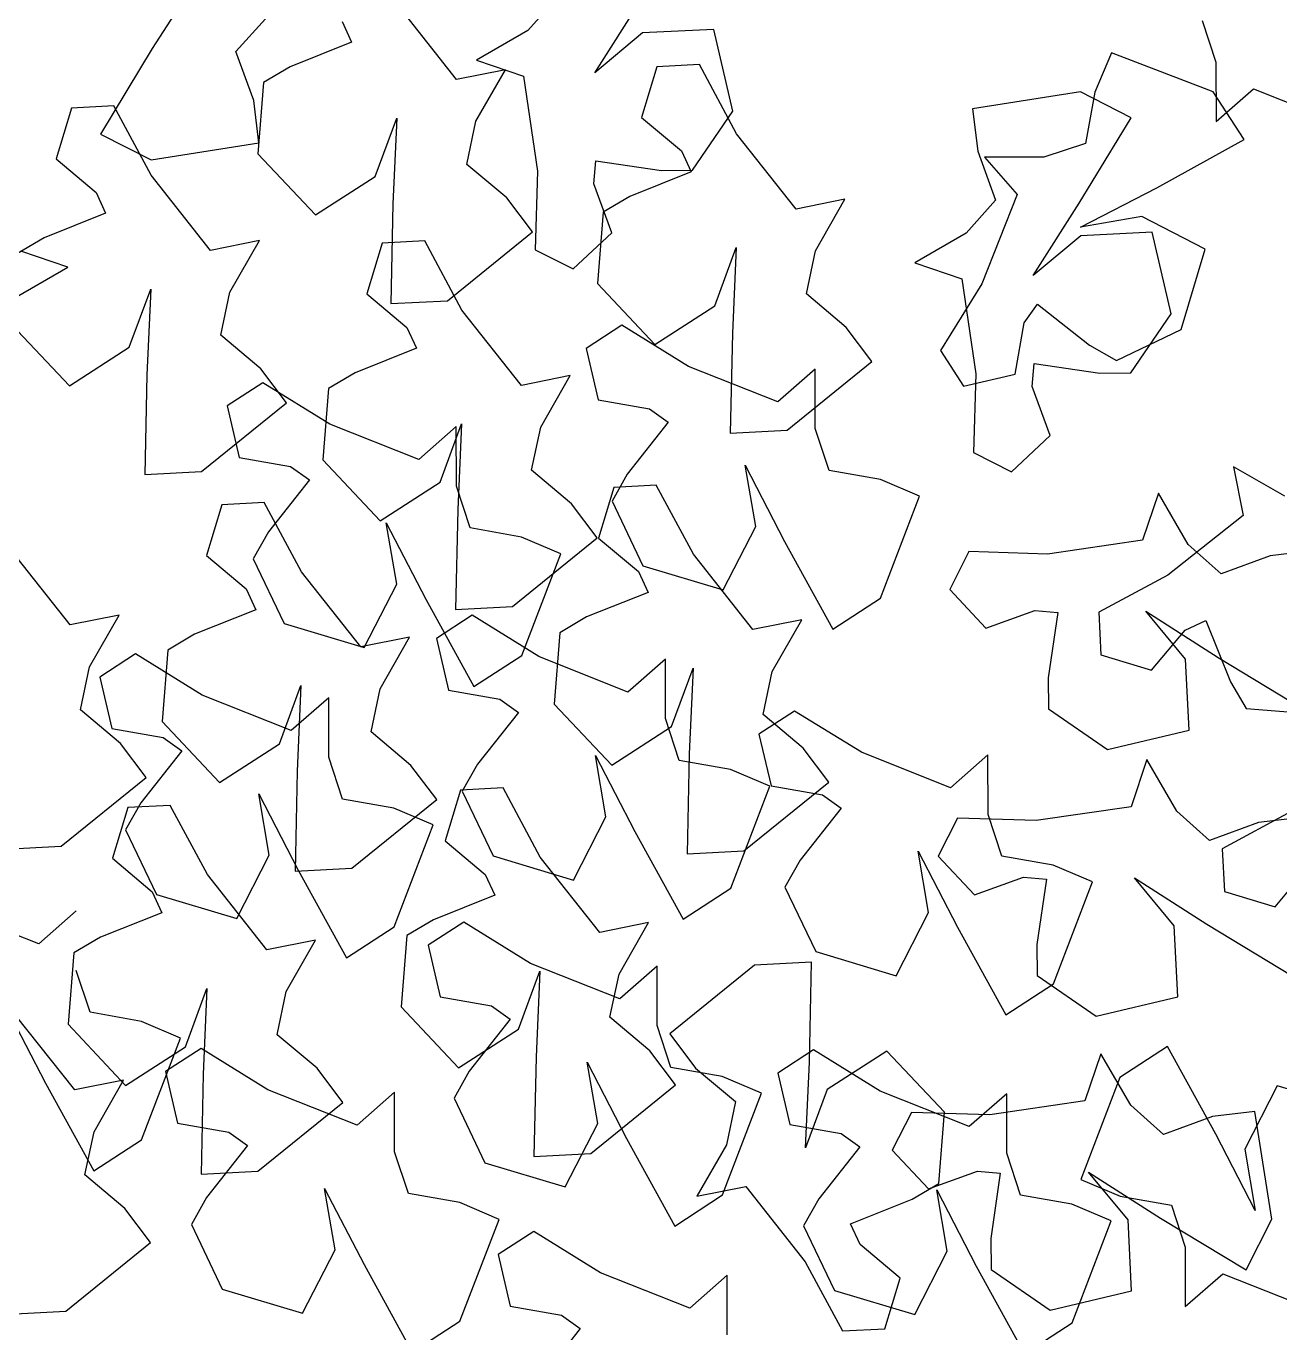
# Model space of a CAD drawing. Header units: millimetres. Extents: x 441156 to 441876, y 4514765 to 4515211.
# Drawn here: x 441440.216 to 441441.341, y 4514834.943 to 4514836.116 of the extents above; entities that cross this region are included whole.
import ezdxf

# ---------------------------------------------------------------- set-up
doc = ezdxf.new("R2010")
doc.units = ezdxf.units.MM
doc.layers.add('01_piscinas', color=254, linetype='Continuous')

msp = doc.modelspace()

# ---------------------------------------------------------------- linework, layer by layer
at = {"layer": '01_piscinas'}
for p, q in [((441440.37043203, 4514836.16044463, 0.00000053), (441440.32898513, 4514836.09556516, 0.00000053)), ((441440.60223705, 4514836.06793227, 0.00000053), (441440.54882664, 4514836.13554252, 0.00000053)), ((441440.69262908, 4514836.1414144, 0.00000053), (441440.66624024, 4514836.11193892, 0.00000053)), ((441440.72634142, 4514836.07393794, 0.00000053), (441440.76778833, 4514836.13881741, 0.00000053)), ((441440.40414437, 4514836.09296817, 0.00000053), (441440.43053322, 4514836.12244365, 0.00000053)), ((441440.49935179, 4514836.12003756, 0.00000053), (441440.50799234, 4514836.10127425, 0.00000053)), ((441441.27163092, 4514836.12094729, 0.00000053), (441441.28396301, 4514836.08335614, 0.00000053)), ((441440.66624024, 4514836.11193892, 0.00000053), (441440.62012727, 4514836.08512131, 0.00000053)), ((441440.76922696, 4514836.1096308, 0.00000053), (441440.72634142, 4514836.07393794, 0.00000053)), ((441440.83312558, 4514836.11276938, 0.00000053), (441440.76922696, 4514836.1096308, 0.00000053)), ((441440.85038098, 4514836.03952691, 0.00000053), (441440.83312558, 4514836.11276938, 0.00000053)), ((441440.32898513, 4514836.09556516, 0.00000053), (441440.28248223, 4514836.01879822, 0.00000053)), ((441440.50799234, 4514836.10127425, 0.00000053), (441440.45281592, 4514836.07929768, 0.00000053)), ((441440.42014122, 4514836.0489778, 0.00000053), (441440.40414437, 4514836.09296817, 0.00000053)), ((441440.62012727, 4514836.08512131, 0.00000053), (441440.6624428, 4514836.07079935, 0.00000053)), ((441441.19019873, 4514836.09193444, 0.00000053), (441441.17520873, 4514836.05663887, 0.00000053)), ((441441.28167194, 4514836.05680651, 0.00000053), (441441.19019873, 4514836.09193444, 0.00000053)), ((441440.45281592, 4514836.07929768, 0.00000053), (441440.42886105, 4514836.06513378, 0.00000053)), ((441440.64604435, 4514836.07668685, 0.00000053), (441440.60223705, 4514836.06793227, 0.00000053)), ((441440.61951815, 4514836.03040564, 0.00000053), (441440.64604435, 4514836.07668685, 0.00000053)), ((441440.78217456, 4514836.07925452, 0.00000053), (441440.76839134, 4514836.03378321, 0.00000053)), ((441440.82031431, 4514836.08125873, 0.00000053), (441440.78217456, 4514836.07925452, 0.00000053)), ((441440.85371505, 4514836.01918981, 0.00000053), (441440.82031431, 4514836.08125873, 0.00000053)), ((441441.28396301, 4514836.08335614, 0.00000053), (441441.28413125, 4514836.03001234, 0.00000053)), ((441440.42886105, 4514836.06513378, 0.00000053), (441440.42384159, 4514836.0010459, 0.00000053)), ((441440.6624428, 4514836.07079935, 0.00000053), (441440.67489244, 4514835.98554195, 0.00000053)), ((441440.42480728, 4514836.01091593, 0.00000053), (441440.42014122, 4514836.0489778, 0.00000053)), ((441441.16233459, 4514836.05678697, 0.00000053), (441441.06555251, 4514836.04147204, 0.00000053)), ((441441.20787756, 4514836.03358976, 0.00000053), (441441.16233459, 4514836.05678697, 0.00000053)), ((441441.17520873, 4514836.05663887, 0.00000053), (441441.16706722, 4514836.01054366, 0.00000053)), ((441441.3095147, 4514836.01394565, 0.00000053), (441441.28167194, 4514836.05680651, 0.00000053)), ((441441.28413125, 4514836.03001234, 0.00000053), (441441.3176922, 4514836.05949768, 0.00000053)), ((441441.3176922, 4514836.05949768, 0.00000053), (441441.3977521, 4514836.02765069, 0.00000053)), ((441440.25641787, 4514836.04211261, 0.00000053), (441440.24263465, 4514835.99664131, 0.00000053)), ((441440.29455763, 4514836.04411683, 0.00000053), (441440.25641787, 4514836.04211261, 0.00000053)), ((441440.32795836, 4514835.9820479, 0.00000053), (441440.29455763, 4514836.04411683, 0.00000053)), ((441440.81399006, 4514835.98653492, 0.00000053), (441440.85038098, 4514836.03952691, 0.00000053)), ((441441.06555251, 4514836.04147204, 0.00000053), (441441.07021857, 4514836.00341018, 0.00000053)), ((441440.52917498, 4514835.98091117, 0.00000053), (441440.54846851, 4514836.03326486, 0.00000053)), ((441440.54846851, 4514836.03326486, 0.00000053), (441440.54501417, 4514835.95635414, 0.00000053)), ((441440.61140248, 4514835.9916847, 0.00000053), (441440.61951815, 4514836.03040564, 0.00000053)), ((441440.76839134, 4514836.03378321, 0.00000053), (441440.8042402, 4514836.00368485, 0.00000053)), ((441441.16137466, 4514835.95682282, 0.00000053), (441441.20787756, 4514836.03358976, 0.00000053)), ((441440.28248223, 4514836.01879822, 0.00000053), (441440.32802519, 4514835.99560101, 0.00000053)), ((441440.90712546, 4514835.95157956, 0.00000053), (441440.85371505, 4514836.01918981, 0.00000053)), ((441441.23085854, 4514835.97071498, 0.00000053), (441441.3095147, 4514836.01394565, 0.00000053)), ((441440.32802519, 4514835.99560101, 0.00000053), (441440.42480728, 4514836.01091593, 0.00000053)), ((441440.8042402, 4514836.00368485, 0.00000053), (441440.81288075, 4514835.98492154, 0.00000053)), ((441441.07021857, 4514836.00341018, 0.00000053), (441441.08621541, 4514835.95941981, 0.00000053)), ((441441.16706722, 4514836.01054366, 0.00000053), (441441.12947607, 4514835.99821157, 0.00000053)), ((441440.24263465, 4514835.99664131, 0.00000053), (441440.27848351, 4514835.96654295, 0.00000053)), ((441440.42384159, 4514836.0010459, 0.00000053), (441440.47540644, 4514835.94624376, 0.00000053)), ((441440.64725135, 4514835.96158634, 0.00000053), (441440.61140248, 4514835.9916847, 0.00000053)), ((441440.7254914, 4514835.97423222, 0.00000053), (441440.72739012, 4514835.994802, 0.00000053)), ((441440.72739012, 4514835.994802, 0.00000053), (441440.78616259, 4514835.98624605, 0.00000053)), ((441441.12947607, 4514835.99821157, 0.00000053), (441441.07613226, 4514835.99804333, 0.00000053)), ((441441.07613226, 4514835.99804333, 0.00000053), (441441.10561761, 4514835.96448238, 0.00000053)), ((441440.38136877, 4514835.91443765, 0.00000053), (441440.32795836, 4514835.9820479, 0.00000053)), ((441440.47540644, 4514835.94624376, 0.00000053), (441440.52917498, 4514835.98091117, 0.00000053)), ((441440.67489244, 4514835.98554195, 0.00000053), (441440.67278387, 4514835.91508832, 0.00000053)), ((441440.81288075, 4514835.98492154, 0.00000053), (441440.75770433, 4514835.96294497, 0.00000053)), ((441440.78616259, 4514835.98624605, 0.00000053), (441440.81399006, 4514835.98653492, 0.00000053)), ((441440.27848351, 4514835.96654295, 0.00000053), (441440.28712406, 4514835.94777963, 0.00000053)), ((441440.74148825, 4514835.93024184, 0.00000053), (441440.7254914, 4514835.97423222, 0.00000053)), ((441441.16252473, 4514835.93525117, 0.00000053), (441441.23085854, 4514835.97071498, 0.00000053)), ((441440.54501417, 4514835.95635414, 0.00000053), (441440.54312495, 4514835.86662057, 0.00000053)), ((441440.67032321, 4514835.93095683, 0.00000053), (441440.64725135, 4514835.96158634, 0.00000053)), ((441440.75770433, 4514835.96294497, 0.00000053), (441440.73374946, 4514835.94878107, 0.00000053)), ((441440.95093277, 4514835.96033414, 0.00000053), (441440.90712546, 4514835.95157956, 0.00000053)), ((441440.92440657, 4514835.91405293, 0.00000053), (441440.95093277, 4514835.96033414, 0.00000053)), ((441441.08621541, 4514835.95941981, 0.00000053), (441441.05982657, 4514835.92994433, 0.00000053)), ((441441.10561761, 4514835.96448238, 0.00000053), (441441.07377062, 4514835.88442249, 0.00000053)), ((441441.11992775, 4514835.89194335, 0.00000053), (441441.16137466, 4514835.95682282, 0.00000053)), ((441440.28712406, 4514835.94777963, 0.00000053), (441440.23194764, 4514835.92580307, 0.00000053)), ((441440.73374946, 4514835.94878107, 0.00000053), (441440.72873, 4514835.8846932, 0.00000053)), ((441441.21751112, 4514835.94471932, 0.00000053), (441441.16252473, 4514835.93525117, 0.00000053)), ((441441.27441825, 4514835.91548811, 0.00000053), (441441.21751112, 4514835.94471932, 0.00000053)), ((441440.23194764, 4514835.92580307, 0.00000053), (441440.20799277, 4514835.91163916, 0.00000053)), ((441440.42517608, 4514835.92319224, 0.00000053), (441440.38136877, 4514835.91443765, 0.00000053)), ((441440.39864988, 4514835.87691103, 0.00000053), (441440.42517608, 4514835.92319224, 0.00000053)), ((441440.53550405, 4514835.92092382, 0.00000053), (441440.52172083, 4514835.87545252, 0.00000053)), ((441440.5736438, 4514835.92292803, 0.00000053), (441440.53550405, 4514835.92092382, 0.00000053)), ((441440.60704454, 4514835.86085911, 0.00000053), (441440.5736438, 4514835.92292803, 0.00000053)), ((441440.59416492, 4514835.86930268, 0.00000053), (441440.67032321, 4514835.93095683, 0.00000053)), ((441440.70681598, 4514835.89775414, 0.00000053), (441440.74148825, 4514835.93024184, 0.00000053)), ((441441.05982657, 4514835.92994433, 0.00000053), (441441.0137136, 4514835.90312673, 0.00000053)), ((441441.16281329, 4514835.92763621, 0.00000053), (441441.11992775, 4514835.89194335, 0.00000053)), ((441441.22671191, 4514835.9307748, 0.00000053), (441441.16281329, 4514835.92763621, 0.00000053)), ((441441.24396731, 4514835.85753232, 0.00000053), (441441.22671191, 4514835.9307748, 0.00000053)), ((441440.25323662, 4514835.89942675, 0.00000053), (441440.21092109, 4514835.91374871, 0.00000053)), ((441440.67278387, 4514835.91508832, 0.00000053), (441440.70681598, 4514835.89775414, 0.00000053)), ((441440.83406339, 4514835.86455846, 0.00000053), (441440.85335693, 4514835.91691215, 0.00000053)), ((441440.85335693, 4514835.91691215, 0.00000053), (441440.84990258, 4514835.84000143, 0.00000053)), ((441440.91629089, 4514835.875332, 0.00000053), (441440.92440657, 4514835.91405293, 0.00000053)), ((441441.25274063, 4514835.84343057, 0.00000053), (441441.27441825, 4514835.91548811, 0.00000053)), ((441440.20712366, 4514835.87260914, 0.00000053), (441440.25323662, 4514835.89942675, 0.00000053)), ((441441.0137136, 4514835.90312673, 0.00000053), (441441.05602913, 4514835.88880476, 0.00000053)), ((441440.72873, 4514835.8846932, 0.00000053), (441440.78029485, 4514835.82989106, 0.00000053)), ((441441.07377062, 4514835.88442249, 0.00000053), (441441.03671772, 4514835.82446214, 0.00000053)), ((441441.05602913, 4514835.88880476, 0.00000053), (441441.06847878, 4514835.80354736, 0.00000053)), ((441440.3083067, 4514835.82741656, 0.00000053), (441440.32760024, 4514835.87977024, 0.00000053)), ((441440.32760024, 4514835.87977024, 0.00000053), (441440.3241459, 4514835.80285953, 0.00000053)), ((441440.3905342, 4514835.83819009, 0.00000053), (441440.39864988, 4514835.87691103, 0.00000053)), ((441440.52172083, 4514835.87545252, 0.00000053), (441440.55756969, 4514835.84535415, 0.00000053)), ((441440.95213976, 4514835.84523364, 0.00000053), (441440.91629089, 4514835.875332, 0.00000053)), ((441440.54312495, 4514835.86662057, 0.00000053), (441440.59416492, 4514835.86930268, 0.00000053)), ((441440.66045495, 4514835.79324886, 0.00000053), (441440.60704454, 4514835.86085911, 0.00000053)), ((441440.78029485, 4514835.82989106, 0.00000053), (441440.83406339, 4514835.86455846, 0.00000053)), ((441441.11193573, 4514835.84932849, 0.00000053), (441441.12386496, 4514835.86619308, 0.00000053)), ((441441.12386496, 4514835.86619308, 0.00000053), (441441.17048544, 4514835.82939718, 0.00000053)), ((441441.10379422, 4514835.80323328, 0.00000053), (441441.11193573, 4514835.84932849, 0.00000053)), ((441441.20757639, 4514835.80454033, 0.00000053), (441441.24396731, 4514835.85753232, 0.00000053)), ((441440.20297331, 4514835.84755129, 0.00000053), (441440.25453817, 4514835.79274915, 0.00000053)), ((441440.42638307, 4514835.80809173, 0.00000053), (441440.3905342, 4514835.83819009, 0.00000053)), ((441440.55756969, 4514835.84535415, 0.00000053), (441440.56621024, 4514835.82659084, 0.00000053)), ((441440.75056106, 4514835.8472844, 0.00000053), (441440.71853316, 4514835.82647882, 0.00000053)), ((441440.81052141, 4514835.8102315, 0.00000053), (441440.75056106, 4514835.8472844, 0.00000053)), ((441440.84990258, 4514835.84000143, 0.00000053), (441440.84801336, 4514835.75026786, 0.00000053)), ((441440.97521162, 4514835.81460413, 0.00000053), (441440.95213976, 4514835.84523364, 0.00000053)), ((441441.19472917, 4514835.81573361, 0.00000053), (441441.25274063, 4514835.84343057, 0.00000053)), ((441440.25453817, 4514835.79274915, 0.00000053), (441440.3083067, 4514835.82741656, 0.00000053)), ((441440.56621024, 4514835.82659084, 0.00000053), (441440.51103382, 4514835.80461427, 0.00000053)), ((441440.71853316, 4514835.82647882, 0.00000053), (441440.7293322, 4514835.78020791, 0.00000053)), ((441441.17048544, 4514835.82939718, 0.00000053), (441441.19472917, 4514835.81573361, 0.00000053)), ((441440.89905333, 4514835.75294997, 0.00000053), (441440.97521162, 4514835.81460413, 0.00000053)), ((441441.03671772, 4514835.82446214, 0.00000053), (441441.0575233, 4514835.79243425, 0.00000053)), ((441440.3241459, 4514835.80285953, 0.00000053), (441440.32225667, 4514835.71312596, 0.00000053)), ((441440.44945493, 4514835.77746222, 0.00000053), (441440.42638307, 4514835.80809173, 0.00000053)), ((441440.51103382, 4514835.80461427, 0.00000053), (441440.48707895, 4514835.79045037, 0.00000053)), ((441440.8905813, 4514835.77838452, 0.00000053), (441440.81052141, 4514835.8102315, 0.00000053)), ((441440.92414225, 4514835.80786986, 0.00000053), (441440.8905813, 4514835.77838452, 0.00000053)), ((441440.92431049, 4514835.75452605, 0.00000053), (441440.92414225, 4514835.80786986, 0.00000053)), ((441441.0575233, 4514835.79243425, 0.00000053), (441441.10379422, 4514835.80323328, 0.00000053)), ((441441.06847878, 4514835.80354736, 0.00000053), (441441.0663702, 4514835.73309373, 0.00000053)), ((441441.11907773, 4514835.79223763, 0.00000053), (441441.12097645, 4514835.81280741, 0.00000053)), ((441441.12097645, 4514835.81280741, 0.00000053), (441441.17974892, 4514835.80425146, 0.00000053)), ((441441.17974892, 4514835.80425146, 0.00000053), (441441.20757639, 4514835.80454033, 0.00000053)), ((441440.42834359, 4514835.79560459, 0.00000053), (441440.3963157, 4514835.77479902, 0.00000053)), ((441440.48830394, 4514835.7585517, 0.00000053), (441440.42834359, 4514835.79560459, 0.00000053)), ((441440.48707895, 4514835.79045037, 0.00000053), (441440.48205949, 4514835.7263625, 0.00000053)), ((441440.70426226, 4514835.80200344, 0.00000053), (441440.66045495, 4514835.79324886, 0.00000053)), ((441440.67773606, 4514835.75572223, 0.00000053), (441440.70426226, 4514835.80200344, 0.00000053)), ((441441.13507458, 4514835.74824725, 0.00000053), (441441.11907773, 4514835.79223763, 0.00000053)), ((441440.7293322, 4514835.78020791, 0.00000053), (441440.7754274, 4514835.77206639, 0.00000053)), ((441440.37329664, 4514835.71580807, 0.00000053), (441440.44945493, 4514835.77746222, 0.00000053)), ((441440.3963157, 4514835.77479902, 0.00000053), (441440.40711473, 4514835.7285281, 0.00000053)), ((441440.7754274, 4514835.77206639, 0.00000053), (441440.792292, 4514835.76013716, 0.00000053)), ((441440.56836384, 4514835.72670471, 0.00000053), (441440.48830394, 4514835.7585517, 0.00000053)), ((441440.60192479, 4514835.75619005, 0.00000053), (441440.56836384, 4514835.72670471, 0.00000053)), ((441440.58739288, 4514835.70622777, 0.00000053), (441440.60668641, 4514835.75858145, 0.00000053)), ((441440.60209303, 4514835.70284625, 0.00000053), (441440.60192479, 4514835.75619005, 0.00000053)), ((441440.60668641, 4514835.75858145, 0.00000053), (441440.60323207, 4514835.68167073, 0.00000053)), ((441440.66962038, 4514835.7170013, 0.00000053), (441440.67773606, 4514835.75572223, 0.00000053)), ((441440.792292, 4514835.76013716, 0.00000053), (441440.7554961, 4514835.71351669, 0.00000053)), ((441440.84801336, 4514835.75026786, 0.00000053), (441440.89905333, 4514835.75294997, 0.00000053)), ((441440.93664258, 4514835.71693491, 0.00000053), (441440.92431049, 4514835.75452605, 0.00000053)), ((441441.10040231, 4514835.71575955, 0.00000053), (441441.13507458, 4514835.74824725, 0.00000053)), ((441441.0663702, 4514835.73309373, 0.00000053), (441441.10040231, 4514835.71575955, 0.00000053)), ((441440.40711473, 4514835.7285281, 0.00000053), (441440.45320994, 4514835.72038659, 0.00000053)), ((441440.45320994, 4514835.72038659, 0.00000053), (441440.47007454, 4514835.70845736, 0.00000053)), ((441440.48205949, 4514835.7263625, 0.00000053), (441440.53362434, 4514835.67156036, 0.00000053)), ((441440.86135009, 4514835.72147739, 0.00000053), (441440.8968139, 4514835.65314358, 0.00000053)), ((441440.87081824, 4514835.666491, 0.00000053), (441440.86135009, 4514835.72147739, 0.00000053)), ((441441.29970304, 4514835.72020244, 0.00000053), (441441.30845763, 4514835.67639513, 0.00000053)), ((441441.34598425, 4514835.69367624, 0.00000053), (441441.29970304, 4514835.72020244, 0.00000053)), ((441440.32225667, 4514835.71312596, 0.00000053), (441440.37329664, 4514835.71580807, 0.00000053)), ((441440.47007454, 4514835.70845736, 0.00000053), (441440.43327864, 4514835.66183688, 0.00000053)), ((441440.70546925, 4514835.68690294, 0.00000053), (441440.66962038, 4514835.7170013, 0.00000053)), ((441440.7554961, 4514835.71351669, 0.00000053), (441440.74183253, 4514835.68927295, 0.00000053)), ((441440.98273779, 4514835.70879339, 0.00000053), (441440.93664258, 4514835.71693491, 0.00000053)), ((441441.01803336, 4514835.69380339, 0.00000053), (441440.98273779, 4514835.70879339, 0.00000053)), ((441440.53362434, 4514835.67156036, 0.00000053), (441440.58739288, 4514835.70622777, 0.00000053)), ((441440.61442512, 4514835.6652551, 0.00000053), (441440.60209303, 4514835.70284625, 0.00000053)), ((441440.7434105, 4514835.70166137, 0.00000053), (441440.72962728, 4514835.65619006, 0.00000053)), ((441440.78155026, 4514835.70366558, 0.00000053), (441440.7434105, 4514835.70166137, 0.00000053)), ((441440.814951, 4514835.64159666, 0.00000053), (441440.78155026, 4514835.70366558, 0.00000053)), ((441441.23234424, 4514835.69663153, 0.00000053), (441441.21802228, 4514835.654316, 0.00000053)), ((441441.25916185, 4514835.65051856, 0.00000053), (441441.23234424, 4514835.69663153, 0.00000053)), ((441440.39132596, 4514835.6860722, 0.00000053), (441440.37754274, 4514835.64060089, 0.00000053)), ((441440.42946572, 4514835.68807641, 0.00000053), (441440.39132596, 4514835.6860722, 0.00000053)), ((441440.46286646, 4514835.62600749, 0.00000053), (441440.42946572, 4514835.68807641, 0.00000053)), ((441440.72854111, 4514835.65627343, 0.00000053), (441440.70546925, 4514835.68690294, 0.00000053)), ((441440.74183253, 4514835.68927295, 0.00000053), (441440.76952948, 4514835.6312615, 0.00000053)), ((441440.98290543, 4514835.60233018, 0.00000053), (441441.01803336, 4514835.69380339, 0.00000053)), ((441440.60323207, 4514835.68167073, 0.00000053), (441440.60134285, 4514835.59193716, 0.00000053)), ((441441.30845763, 4514835.67639513, 0.00000053), (441441.24084738, 4514835.62298472, 0.00000053)), ((441440.43327864, 4514835.66183688, 0.00000053), (441440.41961506, 4514835.63759315, 0.00000053)), ((441440.53913262, 4514835.66979759, 0.00000053), (441440.57459644, 4514835.60146378, 0.00000053)), ((441440.54860078, 4514835.61481119, 0.00000053), (441440.53913262, 4514835.66979759, 0.00000053)), ((441440.66052032, 4514835.65711359, 0.00000053), (441440.61442512, 4514835.6652551, 0.00000053)), ((441440.84158703, 4514835.60958388, 0.00000053), (441440.87081824, 4514835.666491, 0.00000053)), ((441440.65238282, 4514835.59461927, 0.00000053), (441440.72854111, 4514835.65627343, 0.00000053)), ((441440.69581589, 4514835.64212358, 0.00000053), (441440.66052032, 4514835.65711359, 0.00000053)), ((441440.72962728, 4514835.65619006, 0.00000053), (441440.76547615, 4514835.6260917, 0.00000053)), ((441440.8968139, 4514835.65314358, 0.00000053), (441440.94004457, 4514835.57448742, 0.00000053)), ((441441.21802228, 4514835.654316, 0.00000053), (441441.13276488, 4514835.64186635, 0.00000053)), ((441441.28863732, 4514835.62412971, 0.00000053), (441441.25916185, 4514835.65051856, 0.00000053)), ((441440.25538395, 4514835.57814334, 0.00000053), (441440.20197354, 4514835.64575359, 0.00000053)), ((441440.37754274, 4514835.64060089, 0.00000053), (441440.41339161, 4514835.61050253, 0.00000053)), ((441440.66068796, 4514835.55065038, 0.00000053), (441440.69581589, 4514835.64212358, 0.00000053)), ((441440.86836141, 4514835.57398641, 0.00000053), (441440.814951, 4514835.64159666, 0.00000053)), ((441441.06231125, 4514835.64397493, 0.00000053), (441441.04497707, 4514835.60994282, 0.00000053)), ((441441.13276488, 4514835.64186635, 0.00000053), (441441.06231125, 4514835.64397493, 0.00000053)), ((441441.3326277, 4514835.64012656, 0.00000053), (441441.28863732, 4514835.62412971, 0.00000053)), ((441441.37068956, 4514835.64479262, 0.00000053), (441441.3326277, 4514835.64012656, 0.00000053)), ((441440.41961506, 4514835.63759315, 0.00000053), (441440.44731202, 4514835.57958169, 0.00000053)), ((441440.76952948, 4514835.6312615, 0.00000053), (441440.84158703, 4514835.60958388, 0.00000053)), ((441440.51627687, 4514835.55839724, 0.00000053), (441440.46286646, 4514835.62600749, 0.00000053)), ((441440.51936956, 4514835.55790407, 0.00000053), (441440.54860078, 4514835.61481119, 0.00000053)), ((441440.76547615, 4514835.6260917, 0.00000053), (441440.7741167, 4514835.60732839, 0.00000053)), ((441441.24084738, 4514835.62298472, 0.00000053), (441441.17877845, 4514835.58958398, 0.00000053)), ((441440.41339161, 4514835.61050253, 0.00000053), (441440.42203216, 4514835.59173922, 0.00000053)), ((441440.7741167, 4514835.60732839, 0.00000053), (441440.71894028, 4514835.58535182, 0.00000053)), ((441441.04497707, 4514835.60994282, 0.00000053), (441441.07746477, 4514835.57527055, 0.00000053)), ((441440.42203216, 4514835.59173922, 0.00000053), (441440.36685573, 4514835.56976265, 0.00000053)), ((441440.57459644, 4514835.60146378, 0.00000053), (441440.61782711, 4514835.52280762, 0.00000053)), ((441440.60134285, 4514835.59193716, 0.00000053), (441440.65238282, 4514835.59461927, 0.00000053)), ((441440.94004457, 4514835.57448742, 0.00000053), (441440.98290543, 4514835.60233018, 0.00000053)), ((441441.07746477, 4514835.57527055, 0.00000053), (441441.12145514, 4514835.5912674, 0.00000053)), ((441441.12145514, 4514835.5912674, 0.00000053), (441441.14202493, 4514835.58936868, 0.00000053)), ((441440.29919126, 4514835.58689793, 0.00000053), (441440.25538395, 4514835.57814334, 0.00000053)), ((441440.27266505, 4514835.54061672, 0.00000053), (441440.29919126, 4514835.58689793, 0.00000053)), ((441440.44731202, 4514835.57958169, 0.00000053), (441440.51936956, 4514835.55790407, 0.00000053)), ((441440.61610348, 4514835.58683074, 0.00000053), (441440.58407558, 4514835.56602516, 0.00000053)), ((441440.67606383, 4514835.54977784, 0.00000053), (441440.61610348, 4514835.58683074, 0.00000053)), ((441440.71894028, 4514835.58535182, 0.00000053), (441440.69498541, 4514835.57118792, 0.00000053)), ((441440.91216871, 4514835.58274099, 0.00000053), (441440.86836141, 4514835.57398641, 0.00000053)), ((441440.88564251, 4514835.53645978, 0.00000053), (441440.91216871, 4514835.58274099, 0.00000053)), ((441441.14202493, 4514835.58936868, 0.00000053), (441441.13346898, 4514835.53059621, 0.00000053)), ((441441.17877845, 4514835.58958398, 0.00000053), (441441.18078267, 4514835.55144422, 0.00000053)), ((441441.22116087, 4514835.59041738, 0.00000053), (441441.28604034, 4514835.54897047, 0.00000053)), ((441441.25685373, 4514835.54753184, 0.00000053), (441441.22116087, 4514835.59041738, 0.00000053)), ((441441.25635233, 4514835.57350987, 0.00000053), (441441.27511565, 4514835.58215042, 0.00000053)), ((441441.27511565, 4514835.58215042, 0.00000053), (441441.29709221, 4514835.526974, 0.00000053)), ((441440.36685573, 4514835.56976265, 0.00000053), (441440.34290087, 4514835.55559875, 0.00000053)), ((441440.69498541, 4514835.57118792, 0.00000053), (441440.68996595, 4514835.50710004, 0.00000053)), ((441441.22625397, 4514835.53766101, 0.00000053), (441441.25635233, 4514835.57350987, 0.00000053)), ((441440.56008417, 4514835.56715182, 0.00000053), (441440.51627687, 4514835.55839724, 0.00000053)), ((441440.53355797, 4514835.52087061, 0.00000053), (441440.56008417, 4514835.56715182, 0.00000053)), ((441440.58407558, 4514835.56602516, 0.00000053), (441440.59487462, 4514835.51975424, 0.00000053)), ((441440.31381336, 4514835.55224022, 0.00000053), (441440.28178547, 4514835.53143464, 0.00000053)), ((441440.37377371, 4514835.51518733, 0.00000053), (441440.31381336, 4514835.55224022, 0.00000053)), ((441440.34290087, 4514835.55559875, 0.00000053), (441440.33788141, 4514835.49151088, 0.00000053)), ((441440.61782711, 4514835.52280762, 0.00000053), (441440.66068796, 4514835.55065038, 0.00000053)), ((441440.75612372, 4514835.51793085, 0.00000053), (441440.67606383, 4514835.54977784, 0.00000053)), ((441440.78968467, 4514835.5474162, 0.00000053), (441440.75612372, 4514835.51793085, 0.00000053)), ((441440.78985291, 4514835.49407239, 0.00000053), (441440.78968467, 4514835.5474162, 0.00000053)), ((441441.18078267, 4514835.55144422, 0.00000053), (441441.22625397, 4514835.53766101, 0.00000053)), ((441441.25999231, 4514835.48363322, 0.00000053), (441441.25685373, 4514835.54753184, 0.00000053)), ((441441.28604034, 4514835.54897047, 0.00000053), (441441.36280728, 4514835.50246757, 0.00000053)), ((441440.26454938, 4514835.50189578, 0.00000053), (441440.27266505, 4514835.54061672, 0.00000053)), ((441440.79529934, 4514835.48696531, 0.00000053), (441440.81459287, 4514835.539319, 0.00000053)), ((441440.81459287, 4514835.539319, 0.00000053), (441440.81113853, 4514835.46240828, 0.00000053)), ((441440.87752684, 4514835.49773884, 0.00000053), (441440.88564251, 4514835.53645978, 0.00000053)), ((441440.28178547, 4514835.53143464, 0.00000053), (441440.2925845, 4514835.48516373, 0.00000053)), ((441440.4432148, 4514835.47137614, 0.00000053), (441440.46250833, 4514835.52372983, 0.00000053)), ((441440.46250833, 4514835.52372983, 0.00000053), (441440.45905399, 4514835.44681911, 0.00000053)), ((441440.5254423, 4514835.48214968, 0.00000053), (441440.53355797, 4514835.52087061, 0.00000053)), ((441441.13346898, 4514835.53059621, 0.00000053), (441441.13375785, 4514835.50276874, 0.00000053)), ((441441.29709221, 4514835.526974, 0.00000053), (441441.31125612, 4514835.50301913, 0.00000053)), ((441440.45383361, 4514835.48334034, 0.00000053), (441440.37377371, 4514835.51518733, 0.00000053)), ((441440.48739455, 4514835.51282568, 0.00000053), (441440.45383361, 4514835.48334034, 0.00000053)), ((441440.48756279, 4514835.45948188, 0.00000053), (441440.48739455, 4514835.51282568, 0.00000053)), ((441440.59487462, 4514835.51975424, 0.00000053), (441440.64096983, 4514835.51161273, 0.00000053)), ((441440.64096983, 4514835.51161273, 0.00000053), (441440.65783442, 4514835.4996835, 0.00000053)), ((441440.30039825, 4514835.47179742, 0.00000053), (441440.26454938, 4514835.50189578, 0.00000053)), ((441440.65783442, 4514835.4996835, 0.00000053), (441440.62103852, 4514835.45306302, 0.00000053)), ((441440.68996595, 4514835.50710004, 0.00000053), (441440.7415308, 4514835.4522979, 0.00000053)), ((441440.90578698, 4514835.50089711, 0.00000053), (441440.87375908, 4514835.48009153, 0.00000053)), ((441440.91337571, 4514835.46764048, 0.00000053), (441440.87752684, 4514835.49773884, 0.00000053)), ((441440.96574733, 4514835.46384422, 0.00000053), (441440.90578698, 4514835.50089711, 0.00000053)), ((441441.13375785, 4514835.50276874, 0.00000053), (441441.18674984, 4514835.46637782, 0.00000053)), ((441441.31125612, 4514835.50301913, 0.00000053), (441441.37534399, 4514835.49799967, 0.00000053)), ((441440.33788141, 4514835.49151088, 0.00000053), (441440.38944626, 4514835.43670874, 0.00000053)), ((441440.7415308, 4514835.4522979, 0.00000053), (441440.79529934, 4514835.48696531, 0.00000053)), ((441440.802185, 4514835.45648124, 0.00000053), (441440.78985291, 4514835.49407239, 0.00000053)), ((441440.2925845, 4514835.48516373, 0.00000053), (441440.33867971, 4514835.47702222, 0.00000053)), ((441440.33867971, 4514835.47702222, 0.00000053), (441440.3555443, 4514835.46509299, 0.00000053)), ((441440.56129116, 4514835.45205132, 0.00000053), (441440.5254423, 4514835.48214968, 0.00000053)), ((441440.87375908, 4514835.48009153, 0.00000053), (441440.88455812, 4514835.43382062, 0.00000053)), ((441441.18674984, 4514835.46637782, 0.00000053), (441441.25999231, 4514835.48363322, 0.00000053)), ((441440.32347011, 4514835.44116791, 0.00000053), (441440.30039825, 4514835.47179742, 0.00000053)), ((441440.3555443, 4514835.46509299, 0.00000053), (441440.3187484, 4514835.41847251, 0.00000053)), ((441440.38944626, 4514835.43670874, 0.00000053), (441440.4432148, 4514835.47137614, 0.00000053)), ((441440.81113853, 4514835.46240828, 0.00000053), (441440.80924931, 4514835.37267471, 0.00000053)), ((441440.93644757, 4514835.43701097, 0.00000053), (441440.91337571, 4514835.46764048, 0.00000053)), ((441441.04580722, 4514835.43199723, 0.00000053), (441440.96574733, 4514835.46384422, 0.00000053)), ((441440.49989488, 4514835.42189073, 0.00000053), (441440.48756279, 4514835.45948188, 0.00000053)), ((441440.58436302, 4514835.42142181, 0.00000053), (441440.56129116, 4514835.45205132, 0.00000053)), ((441440.62103852, 4514835.45306302, 0.00000053), (441440.60737495, 4514835.42881929, 0.00000053)), ((441440.72689251, 4514835.46102373, 0.00000053), (441440.76235632, 4514835.39268992, 0.00000053)), ((441440.73636066, 4514835.40603734, 0.00000053), (441440.72689251, 4514835.46102373, 0.00000053)), ((441440.84828021, 4514835.44833973, 0.00000053), (441440.802185, 4514835.45648124, 0.00000053)), ((441441.07936817, 4514835.46148257, 0.00000053), (441441.04580722, 4514835.43199723, 0.00000053)), ((441441.07953641, 4514835.40813877, 0.00000053), (441441.07936817, 4514835.46148257, 0.00000053)), ((441441.22213503, 4514835.45723156, 0.00000053), (441441.20781307, 4514835.41491603, 0.00000053)), ((441441.24895263, 4514835.41111859, 0.00000053), (441441.22213503, 4514835.45723156, 0.00000053)), ((441440.24731182, 4514835.37951376, 0.00000053), (441440.32347011, 4514835.44116791, 0.00000053)), ((441440.45905399, 4514835.44681911, 0.00000053), (441440.45716477, 4514835.35708554, 0.00000053)), ((441440.88357578, 4514835.43334973, 0.00000053), (441440.84828021, 4514835.44833973, 0.00000053)), ((441440.60586462, 4514835.42982964, 0.00000053), (441440.5920814, 4514835.38435834, 0.00000053)), ((441440.64400438, 4514835.43183385, 0.00000053), (441440.60586462, 4514835.42982964, 0.00000053)), ((441440.60737495, 4514835.42881929, 0.00000053), (441440.6350719, 4514835.37080784, 0.00000053)), ((441440.67740512, 4514835.36976493, 0.00000053), (441440.64400438, 4514835.43183385, 0.00000053)), ((441440.84844785, 4514835.34187652, 0.00000053), (441440.88357578, 4514835.43334973, 0.00000053)), ((441440.86028928, 4514835.37535682, 0.00000053), (441440.93644757, 4514835.43701097, 0.00000053)), ((441440.88455812, 4514835.43382062, 0.00000053), (441440.93065333, 4514835.42567911, 0.00000053)), ((441440.3187484, 4514835.41847251, 0.00000053), (441440.30508483, 4514835.39422878, 0.00000053)), ((441440.3450753, 4514835.41618333, 0.00000053), (441440.30693554, 4514835.41417912, 0.00000053)), ((441440.37847604, 4514835.35411441, 0.00000053), (441440.3450753, 4514835.41618333, 0.00000053)), ((441440.42460239, 4514835.42643321, 0.00000053), (441440.4600662, 4514835.35809941, 0.00000053)), ((441440.43407054, 4514835.37144682, 0.00000053), (441440.42460239, 4514835.42643321, 0.00000053)), ((441440.54599009, 4514835.41374922, 0.00000053), (441440.49989488, 4514835.42189073, 0.00000053)), ((441440.50820474, 4514835.35976765, 0.00000053), (441440.58436302, 4514835.42142181, 0.00000053)), ((441440.93065333, 4514835.42567911, 0.00000053), (441440.94751792, 4514835.41374988, 0.00000053)), ((441440.30693554, 4514835.41417912, 0.00000053), (441440.29315232, 4514835.36870781, 0.00000053)), ((441440.58128566, 4514835.39875921, 0.00000053), (441440.54599009, 4514835.41374922, 0.00000053)), ((441440.70712945, 4514835.34913022, 0.00000053), (441440.73636066, 4514835.40603734, 0.00000053)), ((441440.94751792, 4514835.41374988, 0.00000053), (441440.91072202, 4514835.3671294, 0.00000053)), ((441441.05210204, 4514835.40457496, 0.00000053), (441441.03476786, 4514835.37054285, 0.00000053)), ((441441.12255567, 4514835.40246639, 0.00000053), (441441.05210204, 4514835.40457496, 0.00000053)), ((441441.0918685, 4514835.37054762, 0.00000053), (441441.07953641, 4514835.40813877, 0.00000053)), ((441441.20781307, 4514835.41491603, 0.00000053), (441441.12255567, 4514835.40246639, 0.00000053)), ((441441.27842811, 4514835.38472975, 0.00000053), (441441.24895263, 4514835.41111859, 0.00000053)), ((441441.35170592, 4514835.41055366, 0.00000053), (441441.289637, 4514835.37715292, 0.00000053)), ((441441.36048035, 4514835.40539265, 0.00000053), (441441.32241849, 4514835.40072659, 0.00000053)), ((441440.30508483, 4514835.39422878, 0.00000053), (441440.33278179, 4514835.33621732, 0.00000053)), ((441440.54615773, 4514835.30728601, 0.00000053), (441440.58128566, 4514835.39875921, 0.00000053)), ((441440.76235632, 4514835.39268992, 0.00000053), (441440.80558699, 4514835.31403376, 0.00000053)), ((441441.32241849, 4514835.40072659, 0.00000053), (441441.27842811, 4514835.38472975, 0.00000053)), ((441440.5920814, 4514835.38435834, 0.00000053), (441440.62793027, 4514835.35425998, 0.00000053)), ((441440.19627185, 4514835.37683165, 0.00000053), (441440.24731182, 4514835.37951376, 0.00000053)), ((441440.29315232, 4514835.36870781, 0.00000053), (441440.32900119, 4514835.33860945, 0.00000053)), ((441440.40483933, 4514835.3145397, 0.00000053), (441440.43407054, 4514835.37144682, 0.00000053)), ((441440.6350719, 4514835.37080784, 0.00000053), (441440.70712945, 4514835.34913022, 0.00000053)), ((441440.73081553, 4514835.30215468, 0.00000053), (441440.67740512, 4514835.36976493, 0.00000053)), ((441440.80924931, 4514835.37267471, 0.00000053), (441440.86028928, 4514835.37535682, 0.00000053)), ((441441.01657601, 4514835.3750901, 0.00000053), (441441.05203982, 4514835.3067563, 0.00000053)), ((441441.02604416, 4514835.32010371, 0.00000053), (441441.01657601, 4514835.3750901, 0.00000053)), ((441441.03476786, 4514835.37054285, 0.00000053), (441441.06725555, 4514835.33587058, 0.00000053)), ((441441.13796371, 4514835.36240611, 0.00000053), (441441.0918685, 4514835.37054762, 0.00000053)), ((441441.289637, 4514835.37715292, 0.00000053), (441441.29164121, 4514835.33901316, 0.00000053)), ((441440.45716477, 4514835.35708554, 0.00000053), (441440.50820474, 4514835.35976765, 0.00000053)), ((441440.4600662, 4514835.35809941, 0.00000053), (441440.50329687, 4514835.27944325, 0.00000053)), ((441440.91072202, 4514835.3671294, 0.00000053), (441440.89705845, 4514835.34288567, 0.00000053)), ((441441.17325928, 4514835.3474161, 0.00000053), (441441.13796371, 4514835.36240611, 0.00000053)), ((441441.33711252, 4514835.32522994, 0.00000053), (441441.36721088, 4514835.36107881, 0.00000053)), ((441440.43188645, 4514835.28650416, 0.00000053), (441440.37847604, 4514835.35411441, 0.00000053)), ((441440.62793027, 4514835.35425998, 0.00000053), (441440.63657082, 4514835.33549666, 0.00000053)), ((441441.06725555, 4514835.33587058, 0.00000053), (441441.11124593, 4514835.35186743, 0.00000053)), ((441441.11124593, 4514835.35186743, 0.00000053), (441441.13181571, 4514835.34996871, 0.00000053)), ((441441.13181571, 4514835.34996871, 0.00000053), (441441.12325977, 4514835.29119624, 0.00000053)), ((441441.13813135, 4514835.25594289, 0.00000053), (441441.17325928, 4514835.3474161, 0.00000053)), ((441441.21095166, 4514835.35101741, 0.00000053), (441441.27583112, 4514835.3095705, 0.00000053)), ((441441.24664451, 4514835.30813187, 0.00000053), (441441.21095166, 4514835.35101741, 0.00000053)), ((441440.32900119, 4514835.33860945, 0.00000053), (441440.33764174, 4514835.31984614, 0.00000053)), ((441440.33278179, 4514835.33621732, 0.00000053), (441440.40483933, 4514835.3145397, 0.00000053)), ((441440.63657082, 4514835.33549666, 0.00000053), (441440.5813944, 4514835.31352009, 0.00000053)), ((441440.80558699, 4514835.31403376, 0.00000053), (441440.84844785, 4514835.34187652, 0.00000053)), ((441440.89705845, 4514835.34288567, 0.00000053), (441440.92475541, 4514835.28487421, 0.00000053)), ((441441.29164121, 4514835.33901316, 0.00000053), (441441.33711252, 4514835.32522994, 0.00000053)), ((441440.22702639, 4514835.29189292, 0.00000053), (441440.1469665, 4514835.32373991, 0.00000053)), ((441440.26058734, 4514835.32137826, 0.00000053), (441440.22702639, 4514835.29189292, 0.00000053)), ((441440.33764174, 4514835.31984614, 0.00000053), (441440.28246532, 4514835.29786957, 0.00000053)), ((441440.5813944, 4514835.31352009, 0.00000053), (441440.55743953, 4514835.29935619, 0.00000053)), ((441440.6086674, 4514835.31135423, 0.00000053), (441440.57663951, 4514835.29054865, 0.00000053)), ((441440.66862775, 4514835.27430133, 0.00000053), (441440.6086674, 4514835.31135423, 0.00000053)), ((441440.77462283, 4514835.31090926, 0.00000053), (441440.73081553, 4514835.30215468, 0.00000053)), ((441440.74809663, 4514835.26462805, 0.00000053), (441440.77462283, 4514835.31090926, 0.00000053)), ((441440.99681295, 4514835.26319659, 0.00000053), (441441.02604416, 4514835.32010371, 0.00000053)), ((441441.27583112, 4514835.3095705, 0.00000053), (441441.35259806, 4514835.2630676, 0.00000053)), ((441440.28246532, 4514835.29786957, 0.00000053), (441440.25851045, 4514835.28370567, 0.00000053)), ((441440.50329687, 4514835.27944325, 0.00000053), (441440.54615773, 4514835.30728601, 0.00000053)), ((441440.55743953, 4514835.29935619, 0.00000053), (441440.55242007, 4514835.23526832, 0.00000053)), ((441441.05203982, 4514835.3067563, 0.00000053), (441441.09527049, 4514835.22810013, 0.00000053)), ((441441.2497831, 4514835.24423325, 0.00000053), (441441.24664451, 4514835.30813187, 0.00000053)), ((441440.47569375, 4514835.29525874, 0.00000053), (441440.43188645, 4514835.28650416, 0.00000053)), ((441440.44916755, 4514835.24897753, 0.00000053), (441440.47569375, 4514835.29525874, 0.00000053)), ((441440.57663951, 4514835.29054865, 0.00000053), (441440.58743854, 4514835.24427773, 0.00000053)), ((441441.12325977, 4514835.29119624, 0.00000053), (441441.12354863, 4514835.26336876, 0.00000053)), ((441440.25851045, 4514835.28370567, 0.00000053), (441440.25349099, 4514835.2196178, 0.00000053)), ((441440.74868765, 4514835.24245434, 0.00000053), (441440.66862775, 4514835.27430133, 0.00000053)), ((441440.92091656, 4514835.27529487, 0.00000053), (441440.86987659, 4514835.27261276, 0.00000053)), ((441440.91902734, 4514835.1855613, 0.00000053), (441440.92091656, 4514835.27529487, 0.00000053)), ((441440.92475541, 4514835.28487421, 0.00000053), (441440.99681295, 4514835.26319659, 0.00000053)), ((441440.27308767, 4514835.23044331, 0.00000053), (441440.26075558, 4514835.26803446, 0.00000053)), ((441440.65775346, 4514835.21513359, 0.00000053), (441440.67704699, 4514835.26748727, 0.00000053)), ((441440.67704699, 4514835.26748727, 0.00000053), (441440.67359265, 4514835.19057655, 0.00000053)), ((441440.73998096, 4514835.22590712, 0.00000053), (441440.74809663, 4514835.26462805, 0.00000053)), ((441440.7822486, 4514835.27193968, 0.00000053), (441440.74868765, 4514835.24245434, 0.00000053)), ((441440.78241684, 4514835.21859588, 0.00000053), (441440.7822486, 4514835.27193968, 0.00000053)), ((441440.86987659, 4514835.27261276, 0.00000053), (441440.7937183, 4514835.21095861, 0.00000053)), ((441441.12354863, 4514835.26336876, 0.00000053), (441441.17654063, 4514835.22697785, 0.00000053)), ((441440.35882438, 4514835.19948306, 0.00000053), (441440.37811791, 4514835.25183675, 0.00000053)), ((441440.37811791, 4514835.25183675, 0.00000053), (441440.37466357, 4514835.17492603, 0.00000053)), ((441441.09527049, 4514835.22810013, 0.00000053), (441441.13813135, 4514835.25594289, 0.00000053)), ((441440.44105188, 4514835.2102566, 0.00000053), (441440.44916755, 4514835.24897753, 0.00000053)), ((441440.58743854, 4514835.24427773, 0.00000053), (441440.63353375, 4514835.23613622, 0.00000053)), ((441441.17654063, 4514835.22697785, 0.00000053), (441441.2497831, 4514835.24423325, 0.00000053)), ((441440.19779518, 4514835.23498579, 0.00000053), (441440.23325899, 4514835.16665199, 0.00000053)), ((441440.25939714, 4514835.16066657, 0.00000053), (441440.20598673, 4514835.22827682, 0.00000053)), ((441440.31918288, 4514835.22230179, 0.00000053), (441440.27308767, 4514835.23044331, 0.00000053)), ((441440.55242007, 4514835.23526832, 0.00000053), (441440.60398492, 4514835.18046618, 0.00000053)), ((441440.63353375, 4514835.23613622, 0.00000053), (441440.65039835, 4514835.22420699, 0.00000053)), ((441440.25349099, 4514835.2196178, 0.00000053), (441440.30505584, 4514835.16481565, 0.00000053)), ((441440.35447845, 4514835.20731179, 0.00000053), (441440.31918288, 4514835.22230179, 0.00000053)), ((441440.65039835, 4514835.22420699, 0.00000053), (441440.61360245, 4514835.17758651, 0.00000053)), ((441440.77582983, 4514835.19580876, 0.00000053), (441440.73998096, 4514835.22590712, 0.00000053)), ((441440.79474893, 4514835.18100473, 0.00000053), (441440.78241684, 4514835.21859588, 0.00000053)), ((441440.31935052, 4514835.11583858, 0.00000053), (441440.35447845, 4514835.20731179, 0.00000053)), ((441440.47690074, 4514835.18015823, 0.00000053), (441440.44105188, 4514835.2102566, 0.00000053)), ((441440.60398492, 4514835.18046618, 0.00000053), (441440.65775346, 4514835.21513359, 0.00000053)), ((441440.7937183, 4514835.21095861, 0.00000053), (441440.81679016, 4514835.1803291, 0.00000053)), ((441440.30505584, 4514835.16481565, 0.00000053), (441440.35882438, 4514835.19948306, 0.00000053)), ((441440.37285446, 4514835.19800839, 0.00000053), (441440.34082656, 4514835.17720282, 0.00000053)), ((441440.43281481, 4514835.1609555, 0.00000053), (441440.37285446, 4514835.19800839, 0.00000053)), ((441440.79890169, 4514835.16517925, 0.00000053), (441440.77582983, 4514835.19580876, 0.00000053)), ((441440.92258462, 4514835.19671099, 0.00000053), (441440.89055672, 4514835.17590541, 0.00000053)), ((441440.98254496, 4514835.1596581, 0.00000053), (441440.92258462, 4514835.19671099, 0.00000053)), ((441440.98863507, 4514835.19567168, 0.00000053), (441440.93486653, 4514835.16100427, 0.00000053)), ((441441.04019992, 4514835.14086954, 0.00000053), (441440.98863507, 4514835.19567168, 0.00000053)), ((441441.18070963, 4514835.19325263, 0.00000053), (441441.16638767, 4514835.1509371, 0.00000053)), ((441441.20752723, 4514835.14713966, 0.00000053), (441441.18070963, 4514835.19325263, 0.00000053)), ((441441.24066709, 4514835.19960034, 0.00000053), (441441.19780623, 4514835.17175759, 0.00000053)), ((441441.28389776, 4514835.12094418, 0.00000053), (441441.24066709, 4514835.19960034, 0.00000053)), ((441440.67359265, 4514835.19057655, 0.00000053), (441440.67170343, 4514835.10084299, 0.00000053)), ((441440.71945643, 4514835.18554722, 0.00000053), (441440.75492025, 4514835.11721341, 0.00000053)), ((441440.72892459, 4514835.13056083, 0.00000053), (441440.71945643, 4514835.18554722, 0.00000053)), ((441440.84084413, 4514835.17286322, 0.00000053), (441440.79474893, 4514835.18100473, 0.00000053)), ((441440.915573, 4514835.10865058, 0.00000053), (441440.91902734, 4514835.1855613, 0.00000053)), ((441440.30320445, 4514835.16942116, 0.00000053), (441440.25939714, 4514835.16066657, 0.00000053)), ((441440.27667825, 4514835.12313994, 0.00000053), (441440.30320445, 4514835.16942116, 0.00000053)), ((441440.34082656, 4514835.17720282, 0.00000053), (441440.3516256, 4514835.1309319, 0.00000053)), ((441440.37466357, 4514835.17492603, 0.00000053), (441440.37277435, 4514835.08519246, 0.00000053)), ((441440.4999726, 4514835.14952873, 0.00000053), (441440.47690074, 4514835.18015823, 0.00000053)), ((441440.61360245, 4514835.17758651, 0.00000053), (441440.59993887, 4514835.15334278, 0.00000053)), ((441440.81679016, 4514835.1803291, 0.00000053), (441440.85263903, 4514835.15023074, 0.00000053)), ((441440.87613971, 4514835.15787321, 0.00000053), (441440.84084413, 4514835.17286322, 0.00000053)), ((441440.89055672, 4514835.17590541, 0.00000053), (441440.90135576, 4514835.1296345, 0.00000053)), ((441441.19780623, 4514835.17175759, 0.00000053), (441441.1626783, 4514835.08028438, 0.00000053)), ((441440.23325899, 4514835.16665199, 0.00000053), (441440.27648966, 4514835.08799583, 0.00000053)), ((441440.5128747, 4514835.12910851, 0.00000053), (441440.43281481, 4514835.1609555, 0.00000053)), ((441440.54643565, 4514835.15859385, 0.00000053), (441440.5128747, 4514835.12910851, 0.00000053)), ((441440.54660389, 4514835.10525005, 0.00000053), (441440.54643565, 4514835.15859385, 0.00000053)), ((441440.7227434, 4514835.10352509, 0.00000053), (441440.79890169, 4514835.16517925, 0.00000053)), ((441440.84101177, 4514835.06640001, 0.00000053), (441440.87613971, 4514835.15787321, 0.00000053)), ((441440.93486653, 4514835.16100427, 0.00000053), (441440.915573, 4514835.10865058, 0.00000053)), ((441441.06260486, 4514835.12781111, 0.00000053), (441440.98254496, 4514835.1596581, 0.00000053)), ((441441.09616581, 4514835.15729645, 0.00000053), (441441.06260486, 4514835.12781111, 0.00000053)), ((441441.09633405, 4514835.10395265, 0.00000053), (441441.09616581, 4514835.15729645, 0.00000053)), ((441441.33912463, 4514835.16450389, 0.00000053), (441441.30989342, 4514835.10759677, 0.00000053)), ((441441.41118217, 4514835.14282627, 0.00000053), (441441.33912463, 4514835.16450389, 0.00000053)), ((441440.42381432, 4514835.08787457, 0.00000053), (441440.4999726, 4514835.14952873, 0.00000053)), ((441440.59993887, 4514835.15334278, 0.00000053), (441440.62763583, 4514835.09533133, 0.00000053)), ((441440.85263903, 4514835.15023074, 0.00000053), (441440.84452335, 4514835.1115098, 0.00000053)), ((441441.16638767, 4514835.1509371, 0.00000053), (441441.08113027, 4514835.13848745, 0.00000053)), ((441441.23700271, 4514835.12075081, 0.00000053), (441441.20752723, 4514835.14713966, 0.00000053)), ((441441.01067663, 4514835.14059602, 0.00000053), (441440.99334245, 4514835.10656392, 0.00000053)), ((441441.08113027, 4514835.13848745, 0.00000053), (441441.01067663, 4514835.14059602, 0.00000053)), ((441441.03518046, 4514835.07678167, 0.00000053), (441441.04019992, 4514835.14086954, 0.00000053)), ((441441.28099308, 4514835.13674766, 0.00000053), (441441.23700271, 4514835.12075081, 0.00000053)), ((441441.31905495, 4514835.14141372, 0.00000053), (441441.28099308, 4514835.13674766, 0.00000053)), ((441441.33436987, 4514835.04463164, 0.00000053), (441441.31905495, 4514835.14141372, 0.00000053)), ((441440.26856257, 4514835.08441901, 0.00000053), (441440.27667825, 4514835.12313994, 0.00000053)), ((441440.3516256, 4514835.1309319, 0.00000053), (441440.39772081, 4514835.12279039, 0.00000053)), ((441440.39772081, 4514835.12279039, 0.00000053), (441440.4145854, 4514835.11086116, 0.00000053)), ((441440.69969337, 4514835.0736537, 0.00000053), (441440.72892459, 4514835.13056083, 0.00000053)), ((441440.90135576, 4514835.1296345, 0.00000053), (441440.94745096, 4514835.12149299, 0.00000053)), ((441440.27648966, 4514835.08799583, 0.00000053), (441440.31935052, 4514835.11583858, 0.00000053)), ((441440.4145854, 4514835.11086116, 0.00000053), (441440.3777895, 4514835.06424068, 0.00000053)), ((441440.75492025, 4514835.11721341, 0.00000053), (441440.79815092, 4514835.03855725, 0.00000053)), ((441440.84452335, 4514835.1115098, 0.00000053), (441440.81799715, 4514835.06522859, 0.00000053)), ((441440.94745096, 4514835.12149299, 0.00000053), (441440.96431556, 4514835.10956375, 0.00000053)), ((441441.31936157, 4514835.05261038, 0.00000053), (441441.28389776, 4514835.12094418, 0.00000053)), ((441440.55893598, 4514835.0676589, 0.00000053), (441440.54660389, 4514835.10525005, 0.00000053)), ((441440.67170343, 4514835.10084299, 0.00000053), (441440.7227434, 4514835.10352509, 0.00000053)), ((441440.96431556, 4514835.10956375, 0.00000053), (441440.92751966, 4514835.06294328, 0.00000053)), ((441440.99334245, 4514835.10656392, 0.00000053), (441441.02583015, 4514835.07189165, 0.00000053)), ((441441.10866614, 4514835.0663615, 0.00000053), (441441.09633405, 4514835.10395265, 0.00000053)), ((441441.30989342, 4514835.10759677, 0.00000053), (441441.31936157, 4514835.05261038, 0.00000053)), ((441440.37277435, 4514835.08519246, 0.00000053), (441440.42381432, 4514835.08787457, 0.00000053)), ((441440.62763583, 4514835.09533133, 0.00000053), (441440.69969337, 4514835.0736537, 0.00000053)), ((441441.02583015, 4514835.07189165, 0.00000053), (441441.06982053, 4514835.08788849, 0.00000053)), ((441441.06982053, 4514835.08788849, 0.00000053), (441441.09039031, 4514835.08598978, 0.00000053)), ((441441.16952625, 4514835.08703848, 0.00000053), (441441.23440572, 4514835.04559157, 0.00000053)), ((441441.20521911, 4514835.04415294, 0.00000053), (441441.16952625, 4514835.08703848, 0.00000053)), ((441440.30441144, 4514835.05432065, 0.00000053), (441440.26856257, 4514835.08441901, 0.00000053)), ((441441.01122559, 4514835.06261776, 0.00000053), (441441.03518046, 4514835.07678167, 0.00000053)), ((441441.09039031, 4514835.08598978, 0.00000053), (441441.08183436, 4514835.02721731, 0.00000053)), ((441441.1626783, 4514835.08028438, 0.00000053), (441441.19797387, 4514835.06529437, 0.00000053)), ((441440.3777895, 4514835.06424068, 0.00000053), (441440.36412593, 4514835.03999695, 0.00000053)), ((441440.48364349, 4514835.07220139, 0.00000053), (441440.5191073, 4514835.00386758, 0.00000053)), ((441440.49311164, 4514835.017215, 0.00000053), (441440.48364349, 4514835.07220139, 0.00000053)), ((441440.60503119, 4514835.05951739, 0.00000053), (441440.55893598, 4514835.0676589, 0.00000053)), ((441440.79815092, 4514835.03855725, 0.00000053), (441440.84101177, 4514835.06640001, 0.00000053)), ((441440.81799715, 4514835.06522859, 0.00000053), (441440.86180446, 4514835.07398317, 0.00000053)), ((441440.86180446, 4514835.07398317, 0.00000053), (441440.91521487, 4514835.00637292, 0.00000053)), ((441441.03337365, 4514835.07090398, 0.00000053), (441441.06883746, 4514835.00257017, 0.00000053)), ((441441.0428418, 4514835.01591759, 0.00000053), (441441.03337365, 4514835.07090398, 0.00000053)), ((441441.15476135, 4514835.05821998, 0.00000053), (441441.10866614, 4514835.0663615, 0.00000053)), ((441441.19797387, 4514835.06529437, 0.00000053), (441441.24406908, 4514835.05715286, 0.00000053)), ((441440.3274833, 4514835.02369114, 0.00000053), (441440.30441144, 4514835.05432065, 0.00000053)), ((441440.64032676, 4514835.04452739, 0.00000053), (441440.60503119, 4514835.05951739, 0.00000053)), ((441440.92751966, 4514835.06294328, 0.00000053), (441440.91385609, 4514835.03869954, 0.00000053)), ((441440.95604917, 4514835.0406412, 0.00000053), (441441.01122559, 4514835.06261776, 0.00000053)), ((441441.19005692, 4514835.04322998, 0.00000053), (441441.15476135, 4514835.05821998, 0.00000053)), ((441441.24406908, 4514835.05715286, 0.00000053), (441441.25640116, 4514835.01956171, 0.00000053)), ((441440.36412593, 4514835.03999695, 0.00000053), (441440.39182289, 4514834.98198549, 0.00000053)), ((441440.60519883, 4514834.95305418, 0.00000053), (441440.64032676, 4514835.04452739, 0.00000053)), ((441440.96468972, 4514835.02187788, 0.00000053), (441440.95604917, 4514835.0406412, 0.00000053)), ((441441.15492899, 4514834.95175678, 0.00000053), (441441.19005692, 4514835.04322998, 0.00000053)), ((441441.2083577, 4514834.98025432, 0.00000053), (441441.20521911, 4514835.04415294, 0.00000053)), ((441441.23440572, 4514835.04559157, 0.00000053), (441441.31117266, 4514834.99908867, 0.00000053)), ((441441.31117266, 4514834.99908867, 0.00000053), (441441.33436987, 4514835.04463164, 0.00000053)), ((441440.6715297, 4514835.0336927, 0.00000053), (441440.6395018, 4514835.01288712, 0.00000053)), ((441440.73149005, 4514834.9966398, 0.00000053), (441440.6715297, 4514835.0336927, 0.00000053)), ((441440.91385609, 4514835.03869954, 0.00000053), (441440.94155304, 4514834.98068809, 0.00000053)), ((441440.25132501, 4514834.96203698, 0.00000053), (441440.3274833, 4514835.02369114, 0.00000053)), ((441440.46388043, 4514834.96030787, 0.00000053), (441440.49311164, 4514835.017215, 0.00000053)), ((441441.00053858, 4514834.99177952, 0.00000053), (441440.96468972, 4514835.02187788, 0.00000053)), ((441441.08183436, 4514835.02721731, 0.00000053), (441441.08212323, 4514834.99938983, 0.00000053)), ((441441.25640116, 4514835.01956171, 0.00000053), (441441.25656941, 4514834.96621791, 0.00000053)), ((441440.6395018, 4514835.01288712, 0.00000053), (441440.65030084, 4514834.96661621, 0.00000053)), ((441440.91521487, 4514835.00637292, 0.00000053), (441440.94861561, 4514834.944304, 0.00000053)), ((441441.01361058, 4514834.95901047, 0.00000053), (441441.0428418, 4514835.01591759, 0.00000053)), ((441440.5191073, 4514835.00386758, 0.00000053), (441440.56233797, 4514834.92521142, 0.00000053)), ((441440.81154994, 4514834.96479282, 0.00000053), (441440.73149005, 4514834.9966398, 0.00000053)), ((441440.84511089, 4514834.99427816, 0.00000053), (441440.81154994, 4514834.96479282, 0.00000053)), ((441440.84527913, 4514834.94093436, 0.00000053), (441440.84511089, 4514834.99427816, 0.00000053)), ((441441.06883746, 4514835.00257017, 0.00000053), (441441.11206813, 4514834.92391402, 0.00000053)), ((441441.08212323, 4514834.99938983, 0.00000053), (441441.13511523, 4514834.96299892, 0.00000053)), ((441441.25656941, 4514834.96621791, 0.00000053), (441441.29013035, 4514834.99570325, 0.00000053)), ((441441.29013035, 4514834.99570325, 0.00000053), (441441.37019025, 4514834.96385626, 0.00000053)), ((441440.39182289, 4514834.98198549, 0.00000053), (441440.46388043, 4514834.96030787, 0.00000053)), ((441440.98675536, 4514834.94630822, 0.00000053), (441441.00053858, 4514834.99177952, 0.00000053)), ((441440.94155304, 4514834.98068809, 0.00000053), (441441.01361058, 4514834.95901047, 0.00000053)), ((441441.13511523, 4514834.96299892, 0.00000053), (441441.2083577, 4514834.98025432, 0.00000053)), ((441440.20028504, 4514834.95935488, 0.00000053), (441440.25132501, 4514834.96203698, 0.00000053)), ((441440.65030084, 4514834.96661621, 0.00000053), (441440.69639605, 4514834.95847469, 0.00000053)), ((441440.69639605, 4514834.95847469, 0.00000053), (441440.71326064, 4514834.94654546, 0.00000053)), ((441440.56233797, 4514834.92521142, 0.00000053), (441440.60519883, 4514834.95305418, 0.00000053)), ((441440.71326064, 4514834.94654546, 0.00000053), (441440.67646474, 4514834.89992499, 0.00000053)), ((441440.94861561, 4514834.944304, 0.00000053), (441440.98675536, 4514834.94630822, 0.00000053)), ((441441.11206813, 4514834.92391402, 0.00000053), (441441.15492899, 4514834.95175678, 0.00000053))]:
    msp.add_line(p, q, dxfattribs=at)

doc.saveas('drawing.dxf')
